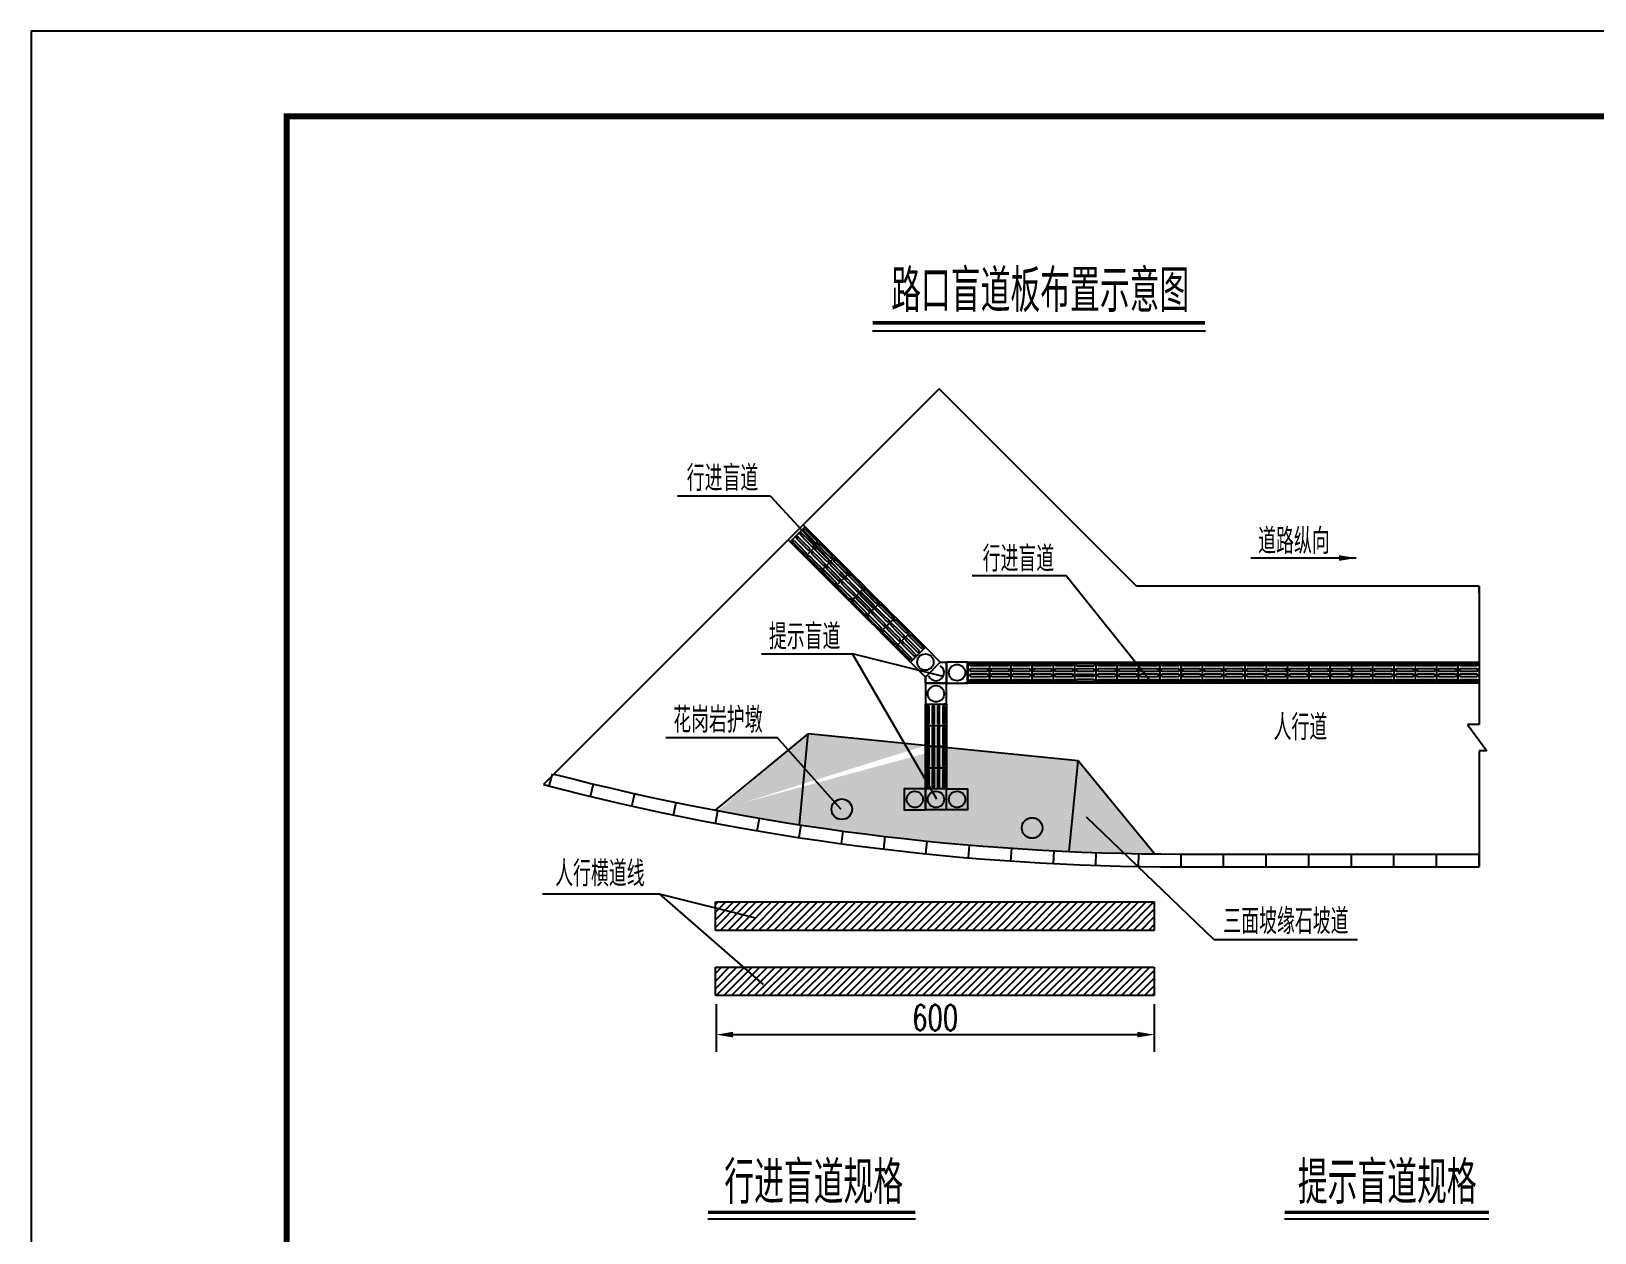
# Model space of a CAD drawing. Extents: x 2509 to 5569, y -317 to -20.
# Drawn here: x 4729.2 to 4912.8, y -161.6 to -20.5 of the extents above; entities that cross this region are included whole.
import ezdxf

# ---------------------------------------------------------------- set-up
doc = ezdxf.new("R2010")
doc.units = 0
doc.header["$LTSCALE"] = 5
doc.header["$PDMODE"] = 32
doc.layers.get('0').update_dxf_attribs({"linetype": 'CONTINUOUS'})
doc.layers.get('Defpoints').update_dxf_attribs({"linetype": 'CONTINUOUS'})
for name, color, linetype in [('DIMENSION', 2, 'CONTINUOUS'), ('PP-COM', 7, 'CONTINUOUS'), ('图框', 7, 'CONTINUOUS'), ('文字字符', 7, 'CONTINUOUS'), ('说明', 7, 'CONTINUOUS')]:
    doc.layers.add(name, color=color, linetype=linetype)
doc.styles.get("Standard").update_dxf_attribs({"font": 'simplex1.shx', "width": 0.7, "bigfont": 'hztxt.shx'})
doc.dimstyles.new('副本 (3)ISO-25', dxfattribs={"dimtxt": 3, "dimasz": 2, "dimexe": 2, "dimexo": 1, "dimgap": 0.5, "dimtad": 1, "dimlfac": 0.83333, "dimdsep": 46, "dimtxsty": 'Standard', "dimcen": 0.9, "dimclrd": 4, "dimclre": 4, "dimclrt": 7, "dimadec": 0, "dimazin": 2, "dimtfac": 1, "dimtmove": 2, "dimatfit": 3, "dimfxl": 0, "dimlwd": -1, "dimlwe": -1, "dimarcsym": 0})
pattern_1 = [(45, (3928.1087, -684.79234), (-0.4490128, 0.4490128), [])]

# ---------------------------------------------------------------- blocks, each defined once
blk = doc.blocks.new('4')
blk.add_line((0, 0), (0, 15))
blk = doc.blocks.new('*D51')
at = {"layer": 'Defpoints', "color": 0}
for p in [(4809.62, -133.75), (4861.08, -133.75), (4861.08, -138.34)]:
    blk.add_point(p, dxfattribs=at)
at = {"layer": '说明', "color": 4}
for p, q in [((4809.62, -134.75), (4809.62, -140.34)), ((4861.08, -134.75), (4861.08, -140.34)), ((4811.62, -138.34), (4859.08, -138.34))]:
    blk.add_line(p, q, dxfattribs=at)
for points in [[(4811.62, -138), (4811.62, -138.67), (4809.62, -138.34)], [(4859.08, -138), (4859.08, -138.67), (4861.08, -138.34)]]:
    blk.add_solid(points, dxfattribs=at)
at = {"layer": '说明', "color": 7, "insert": (4835.35, -136.34), "char_height": 3, "attachment_point": 5}
blk.add_mtext('600', dxfattribs=at)

msp = doc.modelspace()

# ---------------------------------------------------------------- hatches: boundary and pattern name
at = {"layer": 'DIMENSION'}
h = msp.add_hatch(dxfattribs=at)
h.set_pattern_fill('AR-SAND', color=256, scale=0.025, style=0)
h.set_pattern_definition([(37.5, (5.4165, 4.5248), (-0.04000078, 1.2235331), [0, -0.9652, 0, -1.0795, 0, -1.031875]), (7.5, (5.4165, 4.5248), (1.1238082, 1.79206275), [0, -0.5207, 0, -0.86995, 0, -0.333375]), (327.5, (4.6354, 4.5248), (1.97748093, 0.00359296), [0, -0.3175, 0, -1.143, 0, -1.49225]), (317.5, (4.6354, 4.5248), (1.90889113, 0.5573233), [0, -0.15875, 0, -0.7493, 0, -0.85725])])
edge = h.paths.add_edge_path()
edge.add_line((4809.535, -111.982), (4814.709, -112.915))
edge.add_line((4814.709, -112.915), (4819.626, -113.671))
edge.add_line((4819.626, -113.671), (4824.543, -114.427))
edge.add_line((4824.543, -114.427), (4829.477, -115.057))
edge.add_line((4829.477, -115.057), (4834.421, -115.604))
edge.add_line((4834.421, -115.604), (4839.378, -116.025))
edge.add_line((4839.378, -116.025), (4844.334, -116.446))
edge.add_line((4844.334, -116.446), (4849.3, -116.741))
edge.add_line((4849.3, -116.741), (4851.071, -116.826))
edge.add_line((4851.071, -116.826), (4854.27, -116.952))
edge.add_line((4854.27, -116.952), (4859.243, -117.078))
edge.add_line((4859.243, -117.078), (4861.093, -117.104))
edge.add_line((4861.093, -117.104), (4852.13, -106.164))
edge.add_line((4852.13, -106.164), (4820.442, -103.016))
edge.add_line((4820.442, -103.016), (4809.814, -112.034))
edge.add_line((4834.197, -104.383), (4834.197, -109.461))
edge.add_line((4834.197, -109.461), (4831.717, -109.461))
edge.add_line((4831.717, -109.461), (4831.717, -111.941))
edge.add_line((4831.717, -111.941), (4839.157, -111.941))
edge.add_line((4839.157, -111.941), (4839.157, -109.461))
edge.add_line((4839.157, -109.461), (4836.677, -109.461))
edge.add_line((4836.677, -109.461), (4836.677, -104.629))
h = msp.add_hatch(dxfattribs=at)
h.set_pattern_fill('ANSI31', color=256, scale=0.2, style=0)
h.set_pattern_definition(pattern_1)
h.paths.add_polyline_path([(4809.535, -122.748), (4809.535, -126.095), (4861.078, -126.095), (4861.078, -122.748)])
h = msp.add_hatch(dxfattribs=at)
h.set_pattern_fill('ANSI31', color=256, scale=0.2, style=0)
h.set_pattern_definition(pattern_1)
h.paths.add_polyline_path([(4861.078, -133.754), (4861.078, -130.407), (4809.535, -130.407), (4809.535, -133.754)])
at = {"layer": 'PP-COM'}
h = msp.add_hatch(color=256, dxfattribs=at)
edge = h.paths.add_edge_path()
edge.add_arc((4824.375, -111.86), 1.206, 0, 360)
h = msp.add_hatch(color=256, dxfattribs=at)
edge = h.paths.add_edge_path()
edge.add_arc((4846.728, -114.062), 1.206, 0, 360)

# ---------------------------------------------------------------- linework, layer by layer
for p, q in [((4835.801, -62.493), (4789.335, -108.958)), ((4858.98, -85.672), (4835.801, -62.493)), ((4820.069, -78.699), (4819.832, -78.462)), ((4818.316, -80.453), (4818.078, -80.215)), ((4818.316, -80.453), (4818.535, -80.234)), ((4820.084, -82.221), (4820.303, -82.002)), ((4821.851, -83.989), (4822.071, -83.769)), ((4899.217, -85.672), (4858.98, -85.672)), ((4899.217, -86.472), (4899.217, -85.672)), ((4899.217, -85.672), (4899.217, -101.92)), ((4834.197, -96.335), (4832.444, -94.581)), ((4836.677, -97.061), (4836.677, -94.581)), ((4899.217, -94.561), (4899.217, -97.061)), ((4899.217, -94.581), (4899.217, -97.061)), ((4834.197, -97.061), (4834.197, -96.335)), ((4834.197, -97.061), (4836.677, -97.061)), ((4836.677, -97.061), (4836.367, -97.061)), ((4839.157, -97.061), (4838.847, -97.061)), ((4839.237, -97.061), (4839.237, -96.751)), ((4841.737, -97.061), (4841.737, -96.751)), ((4844.237, -97.061), (4844.237, -96.751)), ((4846.737, -97.061), (4846.737, -96.751)), ((4849.237, -97.061), (4849.237, -96.751)), ((4851.737, -97.061), (4851.737, -96.751)), ((4854.237, -97.061), (4854.237, -96.751)), ((4856.737, -97.061), (4856.737, -96.751)), ((4859.237, -97.061), (4859.237, -96.751)), ((4861.737, -97.061), (4861.737, -96.751)), ((4864.237, -97.061), (4864.237, -96.751)), ((4866.737, -97.061), (4866.737, -96.751)), ((4869.237, -97.061), (4869.237, -96.751)), ((4871.737, -97.061), (4871.737, -96.751)), ((4874.237, -97.061), (4874.237, -96.751)), ((4876.737, -97.061), (4876.737, -96.751)), ((4879.237, -97.061), (4879.237, -96.751)), ((4881.737, -97.061), (4881.737, -96.751)), ((4884.237, -97.061), (4884.237, -96.751)), ((4886.737, -97.061), (4886.737, -96.751)), ((4889.237, -97.061), (4889.237, -96.751)), ((4891.737, -97.061), (4891.737, -96.751)), ((4894.237, -97.061), (4894.237, -96.751)), ((4896.737, -97.061), (4896.737, -96.751)), ((4834.197, -99.541), (4836.677, -99.541)), ((4834.197, -99.541), (4834.507, -99.541)), ((4836.677, -99.541), (4836.367, -99.541)), ((4834.197, -102.021), (4836.677, -102.021)), ((4834.197, -102.021), (4834.507, -102.021)), ((4834.197, -106.981), (4834.507, -106.981)), ((4834.197, -109.461), (4834.197, -111.941)), ((4836.677, -109.461), (4834.197, -109.461)), ((4836.677, -111.941), (4836.677, -109.461)), ((4864.217, -117.121), (4899.217, -117.121)), ((4877.466, -117.121), (4887.466, -117.121)), ((4899.217, -118.621), (4899.217, -117.121)), ((4864.217, -118.621), (4899.217, -118.621)), ((4809.535, -122.748), (4861.078, -122.748)), ((4809.535, -126.095), (4809.535, -122.748)), ((4861.078, -122.748), (4861.078, -126.095)), ((4861.078, -126.095), (4809.535, -126.095)), ((4809.535, -130.407), (4861.078, -130.407)), ((4809.535, -133.754), (4809.535, -130.407)), ((4861.078, -130.407), (4861.078, -133.754)), ((4861.078, -133.754), (4809.535, -133.754))]:
    msp.add_line(p, q)
at = {"color": 2}
msp.add_line((4819.967, -79.035), (4819.976, -79.026), dxfattribs=at)
for points in [[(5149.201, -317.485), (5149.201, -20.485), (4729.201, -20.485), (4729.201, -317.485)], [(4820.069, -78.699), (4821.823, -80.453), (4820.069, -82.207), (4818.316, -80.453)], [(4820.084, -82.221), (4821.837, -80.467), (4823.591, -82.221), (4821.837, -83.974)], [(4821.851, -83.989), (4823.605, -82.235), (4825.359, -83.989), (4823.605, -85.742)], [(4825.373, -87.51), (4823.619, -85.756), (4825.373, -84.003), (4827.126, -85.756)], [(4827.14, -89.278), (4825.387, -87.524), (4827.14, -85.77), (4828.894, -87.524)], [(4830.662, -89.292), (4828.908, -91.045), (4827.155, -89.292), (4828.908, -87.538)], [(4830.676, -92.813), (4828.922, -91.06), (4830.676, -89.306), (4832.43, -91.06)], [(4841.717, -97.061), (4839.237, -97.061), (4839.237, -94.581), (4841.717, -94.581)], [(4844.217, -97.061), (4841.737, -97.061), (4841.737, -94.581), (4844.217, -94.581)], [(4844.237, -97.061), (4844.237, -94.581), (4846.717, -94.581), (4846.717, -97.061)], [(4849.217, -94.581), (4849.217, -97.061), (4846.737, -97.061), (4846.737, -94.581)], [(4851.717, -97.061), (4849.237, -97.061), (4849.237, -94.581), (4851.717, -94.581)], [(4854.217, -97.061), (4851.737, -97.061), (4851.737, -94.581), (4854.217, -94.581)], [(4856.717, -94.581), (4856.717, -97.061), (4854.237, -97.061), (4854.237, -94.581)], [(4856.737, -97.061), (4856.737, -94.581), (4859.217, -94.581), (4859.217, -97.061)], [(4861.717, -94.581), (4861.717, -97.061), (4859.237, -97.061), (4859.237, -94.581)], [(4864.217, -97.061), (4861.737, -97.061), (4861.737, -94.581), (4864.217, -94.581)], [(4864.237, -97.061), (4864.237, -94.581), (4866.717, -94.581), (4866.717, -97.061)], [(4869.217, -94.581), (4869.217, -97.061), (4866.737, -97.061), (4866.737, -94.581)], [(4869.237, -97.061), (4869.237, -94.581), (4871.717, -94.581), (4871.717, -97.061)], [(4874.217, -94.581), (4874.217, -97.061), (4871.737, -97.061), (4871.737, -94.581)], [(4876.717, -97.061), (4874.237, -97.061), (4874.237, -94.581), (4876.717, -94.581)], [(4879.217, -97.061), (4876.737, -97.061), (4876.737, -94.581), (4879.217, -94.581)], [(4879.237, -97.061), (4879.237, -94.581), (4881.717, -94.581), (4881.717, -97.061)], [(4884.217, -94.581), (4884.217, -97.061), (4881.737, -97.061), (4881.737, -94.581)], [(4884.237, -97.061), (4884.237, -94.581), (4886.717, -94.581), (4886.717, -97.061)], [(4889.217, -94.581), (4889.217, -97.061), (4886.737, -97.061), (4886.737, -94.581)], [(4889.237, -97.061), (4889.237, -94.581), (4891.717, -94.581), (4891.717, -97.061)], [(4894.217, -94.581), (4894.217, -97.061), (4891.737, -97.061), (4891.737, -94.581)], [(4894.237, -97.061), (4894.237, -94.581), (4896.717, -94.581), (4896.717, -97.061)], [(4836.677, -102.021), (4836.677, -104.501), (4834.197, -104.501), (4834.197, -102.021)], [(4836.677, -104.501), (4836.677, -106.981), (4834.197, -106.981), (4834.197, -104.501)], [(4836.677, -109.461), (4834.197, -109.461), (4834.197, -106.981), (4836.677, -106.981)], [(4836.677, -111.941), (4836.677, -109.461), (4839.157, -109.461), (4839.157, -111.941)]]:
    msp.add_lwpolyline(points, close=True)
at = {"color": 8}
msp.add_lwpolyline([(4819.528, -79.65), (4820.2, -80.322), (4820.872, -80.994, 1), (4821.049, -80.817), (4820.377, -80.145), (4819.705, -79.474, 1)], format="xyb", close=True, dxfattribs=at)
at = {"color": 11}
for points in [[(4823.502, -82.571), (4823.511, -82.562)], [(4825.27, -84.339), (4825.279, -84.33)], [(4827.038, -86.106), (4827.047, -86.097)], [(4828.806, -87.874), (4828.815, -87.865)], [(4830.573, -89.642), (4830.582, -89.633)], [(4832.341, -91.41), (4832.35, -91.401)], [(4841.902, -94.891), (4841.902, -94.878)], [(4844.402, -94.891), (4844.402, -94.878)], [(4846.902, -94.891), (4846.902, -94.878)], [(4849.402, -94.891), (4849.402, -94.878)], [(4851.902, -94.891), (4851.902, -94.878)], [(4861.902, -94.891), (4861.902, -94.878)], [(4864.402, -94.891), (4864.402, -94.878)], [(4866.902, -94.891), (4866.902, -94.878)], [(4869.402, -94.891), (4869.402, -94.878)], [(4836.367, -102.186), (4836.38, -102.186)], [(4836.367, -104.666), (4836.38, -104.666)], [(4836.367, -107.146), (4836.38, -107.146)]]:
    msp.add_lwpolyline(points, dxfattribs=at)
for points in [[(4823.619, -85.756), (4823.838, -85.537)], [(4825.387, -87.524), (4825.606, -87.305)], [(4827.155, -89.292), (4827.374, -89.073)], [(4828.922, -91.06), (4829.142, -90.84)], [(4830.909, -92.608), (4830.69, -92.827), (4832.444, -91.074), (4834.197, -92.827), (4832.444, -94.581), (4834.197, -92.827), (4835.951, -94.581), (4834.197, -96.335), (4832.444, -94.581), (4830.69, -92.827)], [(4835.951, -94.581), (4834.197, -96.335), (4834.197, -97.061)], [(4835.951, -94.581), (4836.677, -94.581), (4836.677, -97.061), (4839.157, -97.061), (4839.157, -94.581), (4836.677, -94.581)], [(4899.217, -97.061), (4896.737, -97.061), (4896.737, -94.581), (4899.217, -94.581)], [(4836.677, -99.541), (4836.677, -97.061), (4834.197, -97.061), (4834.197, -99.541), (4836.677, -99.541), (4836.677, -102.021)], [(4834.197, -102.021), (4834.197, -99.541)], [(4834.197, -104.501), (4834.507, -104.501)], [(4836.677, -111.941), (4834.197, -111.941), (4834.197, -109.461), (4831.717, -109.461), (4831.717, -111.941), (4834.197, -111.941)]]:
    msp.add_lwpolyline(points)
at = {"color": 1}
for centre in [(4834.197, -94.581), (4837.917, -95.821), (4835.437, -98.301), (4832.957, -110.701), (4835.437, -110.701), (4837.917, -110.701)]:
    msp.add_circle(centre, 0.959, dxfattribs=at)
msp.add_arc((4835.437, -95.821), 0.959, 203.11812, 58.81828, dxfattribs=at)
for radius, start in [(293.5, 255.46644), (295, 255.29521)]:
    msp.add_arc((4864.217, 176.379), radius, start, 270)
at = {"layer": 'DIMENSION', "color": 8}
for points in [[(4818.828, -80.35), (4819.5, -81.022), (4820.172, -81.694, -1), (4819.995, -81.871), (4819.323, -81.199), (4818.652, -80.527, -1)], [(4819.09, -80.089), (4819.762, -80.761), (4820.434, -81.432, 1), (4820.61, -81.256), (4819.939, -80.584), (4819.267, -79.912, 1)], [(4821.31, -80.556, 1), (4821.487, -80.379), (4820.815, -79.707), (4820.144, -79.035, 1), (4819.967, -79.212), (4820.639, -79.884)], [(4821.735, -80.98), (4822.406, -81.652), (4823.078, -82.323, 1), (4823.255, -82.147), (4822.583, -81.475), (4821.911, -80.803, 1)], [(4820.596, -82.118), (4821.268, -82.79), (4821.94, -83.462, -1), (4821.763, -83.639), (4821.091, -82.967), (4820.419, -82.295, -1)], [(4820.858, -81.857), (4821.53, -82.528), (4822.201, -83.2, 1), (4822.378, -83.023), (4821.706, -82.352), (4821.035, -81.68, 1)], [(4821.296, -81.418, -1), (4821.473, -81.241), (4822.145, -81.913), (4822.817, -82.585, -1), (4822.64, -82.762), (4821.968, -82.09)], [(4824.828, -84.109, 0.4142136), (4825.04, -84.109, 0.4142136), (4825.04, -83.897), (4824.369, -83.225), (4823.697, -82.553, 0.4142136), (4823.485, -82.553, 0.4142136), (4823.485, -82.765), (4824.156, -83.437)], [(4823.502, -82.748), (4824.174, -83.419), (4824.846, -84.091, 1), (4825.023, -83.914), (4824.351, -83.243), (4823.679, -82.571, 1)], [(4822.17, -84.08), (4822.841, -84.752), (4823.513, -85.424, 0.4142136), (4823.725, -85.424, 0.4142136), (4823.725, -85.212), (4823.053, -84.54), (4822.382, -83.868, 0.4142136), (4822.17, -83.868, 0.4142136)], [(4822.364, -83.886, 1), (4822.187, -84.063), (4822.859, -84.735), (4823.531, -85.406, 1), (4823.707, -85.23), (4823.036, -84.558)], [(4822.608, -83.642), (4823.28, -84.314), (4823.951, -84.986, 0.4142136), (4824.164, -84.986, 0.4142136), (4824.164, -84.773), (4823.492, -84.102), (4822.82, -83.43, 0.4142136), (4822.608, -83.43, 0.4142136)], [(4822.626, -83.624), (4823.297, -84.296), (4823.969, -84.968, 1), (4824.146, -84.791), (4823.474, -84.119), (4822.802, -83.448, 1)], [(4824.602, -84.335), (4823.93, -83.663), (4823.258, -82.992, 0.4142136), (4823.046, -82.992, 0.4142136), (4823.046, -83.204), (4823.718, -83.875), (4824.39, -84.547, 0.4142136), (4824.602, -84.547, 0.4142136)], [(4823.064, -83.186), (4823.736, -83.858), (4824.407, -84.529, 1), (4824.584, -84.353), (4823.913, -83.681), (4823.241, -83.009, 1)], [(4826.614, -85.859), (4825.942, -85.187), (4825.27, -84.515, -1), (4825.447, -84.339), (4826.119, -85.01), (4826.79, -85.682, -1)], [(4824.132, -85.654), (4824.803, -86.326), (4825.475, -86.997, -1), (4825.298, -87.174), (4824.627, -86.502), (4823.955, -85.831, -1)], [(4824.393, -85.392), (4825.065, -86.064), (4825.737, -86.736, 1), (4825.914, -86.559), (4825.242, -85.887), (4824.57, -85.215, 1)], [(4824.832, -84.954), (4825.504, -85.626), (4826.175, -86.297, 1), (4826.352, -86.12), (4825.68, -85.449), (4825.009, -84.777, 1)], [(4828.364, -87.644), (4827.692, -86.973), (4827.02, -86.301, -0.4142136), (4827.02, -86.089, -0.4142136), (4827.232, -86.089), (4827.904, -86.76), (4828.576, -87.432, -0.4142136), (4828.576, -87.644, -0.4142136)], [(4828.381, -87.627), (4827.71, -86.955), (4827.038, -86.283, -1), (4827.215, -86.106), (4827.886, -86.778), (4828.558, -87.45, -1)], [(4827.049, -88.96, 0.4142136), (4827.261, -88.96, 0.4142136), (4827.261, -88.747), (4826.589, -88.076), (4825.917, -87.404, 0.4142136), (4825.705, -87.404, 0.4142136), (4825.705, -87.616), (4826.377, -88.288)], [(4825.899, -87.422, 1), (4825.723, -87.598), (4826.394, -88.27), (4827.066, -88.942, 1), (4827.243, -88.765), (4826.571, -88.093)], [(4826.143, -87.178), (4826.815, -87.849), (4827.487, -88.521, 0.4142136), (4827.699, -88.521, 0.4142136), (4827.699, -88.309), (4827.027, -87.637), (4826.356, -86.965, 0.4142136), (4826.143, -86.965, 0.4142136)], [(4826.161, -87.16, -1), (4826.338, -86.983), (4827.01, -87.655), (4827.681, -88.327, -1), (4827.505, -88.503), (4826.833, -87.832)], [(4827.925, -88.083, 0.4142136), (4828.137, -88.083, 0.4142136), (4828.137, -87.871), (4827.466, -87.199), (4826.794, -86.527, 0.4142136), (4826.582, -86.527, 0.4142136), (4826.582, -86.739), (4827.254, -87.411)], [(4826.6, -86.722), (4827.271, -87.393), (4827.943, -88.065, 1), (4828.12, -87.888), (4827.448, -87.216), (4826.776, -86.545, 1)], [(4830.149, -89.394), (4829.477, -88.723), (4828.806, -88.051, -1), (4828.982, -87.874), (4829.654, -88.546), (4830.326, -89.218, -1)], [(4827.667, -89.189, 1), (4827.49, -89.366), (4828.162, -90.038), (4828.834, -90.71, 1), (4829.011, -90.533), (4828.339, -89.861)], [(4827.929, -88.928), (4828.601, -89.599), (4829.272, -90.271, 1), (4829.449, -90.094), (4828.777, -89.423), (4828.106, -88.751, 1)], [(4828.367, -88.489, -1), (4828.544, -88.313), (4829.216, -88.984), (4829.888, -89.656, -1), (4829.711, -89.833), (4829.039, -89.161)], [(4830.573, -89.819, -1), (4830.75, -89.642), (4831.422, -90.314), (4832.094, -90.985, -1), (4831.917, -91.162), (4831.245, -90.49)], [(4829.435, -90.957), (4830.107, -91.629), (4830.779, -92.301, -1), (4830.602, -92.477), (4829.93, -91.806), (4829.258, -91.134, -1)], [(4829.697, -90.695), (4830.368, -91.367), (4831.04, -92.039, 1), (4831.217, -91.862), (4830.545, -91.19), (4829.873, -90.519, 1)], [(4830.135, -90.257), (4830.807, -90.929), (4831.479, -91.601, 1), (4831.655, -91.424), (4830.984, -90.752), (4830.312, -90.08, 1)], [(4833.685, -92.93), (4833.013, -92.258), (4832.341, -91.586, -1), (4832.518, -91.41), (4833.19, -92.081), (4833.862, -92.753, -1)], [(4832.37, -94.245), (4831.698, -93.573), (4831.026, -92.902, -1), (4831.203, -92.725), (4831.875, -93.397), (4832.546, -94.068, -1)], [(4831.464, -92.463), (4832.136, -93.135), (4832.808, -93.807, 1), (4832.985, -93.63), (4832.313, -92.958), (4831.641, -92.286, 1)], [(4831.903, -92.025), (4832.575, -92.697), (4833.246, -93.368, 1), (4833.423, -93.192), (4832.751, -92.52), (4832.08, -91.848, 1)], [(4839.527, -95.016, -1), (4839.527, -94.766), (4840.477, -94.766), (4841.427, -94.766, -1), (4841.427, -95.016), (4840.477, -95.016)], [(4839.527, -95.636), (4840.477, -95.636), (4841.427, -95.636, 1), (4841.427, -95.386), (4840.477, -95.386), (4839.527, -95.386, 1)], [(4842.027, -95.016, -1), (4842.027, -94.766), (4842.977, -94.766), (4843.927, -94.766, -1), (4843.927, -95.016), (4842.977, -95.016)], [(4842.027, -95.636), (4842.977, -95.636), (4843.927, -95.636, 1), (4843.927, -95.386), (4842.977, -95.386), (4842.027, -95.386, 1)], [(4844.527, -95.016, -1), (4844.527, -94.766), (4845.477, -94.766), (4846.427, -94.766, -1), (4846.427, -95.016), (4845.477, -95.016)], [(4844.527, -95.636), (4845.477, -95.636), (4846.427, -95.636, 1), (4846.427, -95.386), (4845.477, -95.386), (4844.527, -95.386, 1)], [(4847.027, -95.016, -1), (4847.027, -94.766), (4847.977, -94.766), (4848.927, -94.766, -1), (4848.927, -95.016), (4847.977, -95.016)], [(4847.027, -95.636), (4847.977, -95.636), (4848.927, -95.636, 1), (4848.927, -95.386), (4847.977, -95.386), (4847.027, -95.386, 1)], [(4849.527, -95.016, -1), (4849.527, -94.766), (4850.477, -94.766), (4851.427, -94.766, -1), (4851.427, -95.016), (4850.477, -95.016)], [(4849.527, -95.636), (4850.477, -95.636), (4851.427, -95.636, 1), (4851.427, -95.386), (4850.477, -95.386), (4849.527, -95.386, 1)], [(4853.927, -94.766), (4852.977, -94.766), (4852.027, -94.766, 1), (4852.027, -95.016), (4852.977, -95.016), (4853.927, -95.016, 1)], [(4853.927, -95.386), (4852.977, -95.386), (4852.027, -95.386, 1), (4852.027, -95.636), (4852.977, -95.636), (4853.927, -95.636, 1)], [(4854.527, -95.016, -1), (4854.527, -94.766), (4855.477, -94.766), (4856.427, -94.766, -1), (4856.427, -95.016), (4855.477, -95.016)], [(4854.527, -95.636), (4855.477, -95.636), (4856.427, -95.636, 1), (4856.427, -95.386), (4855.477, -95.386), (4854.527, -95.386, 1)], [(4857.027, -95.016, -1), (4857.027, -94.766), (4857.977, -94.766), (4858.927, -94.766, -1), (4858.927, -95.016), (4857.977, -95.016)], [(4857.027, -95.636), (4857.977, -95.636), (4858.927, -95.636, 1), (4858.927, -95.386), (4857.977, -95.386), (4857.027, -95.386, 1)], [(4859.527, -95.016, -1), (4859.527, -94.766), (4860.477, -94.766), (4861.427, -94.766, -1), (4861.427, -95.016), (4860.477, -95.016)], [(4859.527, -95.636), (4860.477, -95.636), (4861.427, -95.636, 1), (4861.427, -95.386), (4860.477, -95.386), (4859.527, -95.386, 1)], [(4862.027, -95.016, -1), (4862.027, -94.766), (4862.977, -94.766), (4863.927, -94.766, -1), (4863.927, -95.016), (4862.977, -95.016)], [(4862.027, -95.636), (4862.977, -95.636), (4863.927, -95.636, 1), (4863.927, -95.386), (4862.977, -95.386), (4862.027, -95.386, 1)], [(4864.527, -95.016, -1), (4864.527, -94.766), (4865.477, -94.766), (4866.427, -94.766, -1), (4866.427, -95.016), (4865.477, -95.016)], [(4864.527, -95.636), (4865.477, -95.636), (4866.427, -95.636, 1), (4866.427, -95.386), (4865.477, -95.386), (4864.527, -95.386, 1)], [(4867.027, -95.016, -1), (4867.027, -94.766), (4867.977, -94.766), (4868.927, -94.766, -1), (4868.927, -95.016), (4867.977, -95.016)], [(4867.027, -95.636), (4867.977, -95.636), (4868.927, -95.636, 1), (4868.927, -95.386), (4867.977, -95.386), (4867.027, -95.386, 1)], [(4869.527, -95.016, -1), (4869.527, -94.766), (4870.477, -94.766), (4871.427, -94.766, -1), (4871.427, -95.016), (4870.477, -95.016)], [(4869.527, -95.636), (4870.477, -95.636), (4871.427, -95.636, 1), (4871.427, -95.386), (4870.477, -95.386), (4869.527, -95.386, 1)], [(4872.027, -95.016, -1), (4872.027, -94.766), (4872.977, -94.766), (4873.927, -94.766, -1), (4873.927, -95.016), (4872.977, -95.016)], [(4872.027, -95.636), (4872.977, -95.636), (4873.927, -95.636, 1), (4873.927, -95.386), (4872.977, -95.386), (4872.027, -95.386, 1)], [(4874.527, -95.016, -1), (4874.527, -94.766), (4875.477, -94.766), (4876.427, -94.766, -1), (4876.427, -95.016), (4875.477, -95.016)], [(4874.527, -95.636), (4875.477, -95.636), (4876.427, -95.636, 1), (4876.427, -95.386), (4875.477, -95.386), (4874.527, -95.386, 1)], [(4877.027, -95.016, -1), (4877.027, -94.766), (4877.977, -94.766), (4878.927, -94.766, -1), (4878.927, -95.016), (4877.977, -95.016)], [(4877.027, -95.636), (4877.977, -95.636), (4878.927, -95.636, 1), (4878.927, -95.386), (4877.977, -95.386), (4877.027, -95.386, 1)], [(4879.527, -95.016, -1), (4879.527, -94.766), (4880.477, -94.766), (4881.427, -94.766, -1), (4881.427, -95.016), (4880.477, -95.016)], [(4879.527, -95.636), (4880.477, -95.636), (4881.427, -95.636, 1), (4881.427, -95.386), (4880.477, -95.386), (4879.527, -95.386, 1)], [(4882.027, -95.016, -1), (4882.027, -94.766), (4882.977, -94.766), (4883.927, -94.766, -1), (4883.927, -95.016), (4882.977, -95.016)], [(4882.027, -95.636), (4882.977, -95.636), (4883.927, -95.636, 1), (4883.927, -95.386), (4882.977, -95.386), (4882.027, -95.386, 1)], [(4884.527, -95.016, -1), (4884.527, -94.766), (4885.477, -94.766), (4886.427, -94.766, -1), (4886.427, -95.016), (4885.477, -95.016)], [(4884.527, -95.636), (4885.477, -95.636), (4886.427, -95.636, 1), (4886.427, -95.386), (4885.477, -95.386), (4884.527, -95.386, 1)], [(4887.027, -95.016, -1), (4887.027, -94.766), (4887.977, -94.766), (4888.927, -94.766, -1), (4888.927, -95.016), (4887.977, -95.016)], [(4887.027, -95.636), (4887.977, -95.636), (4888.927, -95.636, 1), (4888.927, -95.386), (4887.977, -95.386), (4887.027, -95.386, 1)], [(4889.527, -95.016, -1), (4889.527, -94.766), (4890.477, -94.766), (4891.427, -94.766, -1), (4891.427, -95.016), (4890.477, -95.016)], [(4889.527, -95.636), (4890.477, -95.636), (4891.427, -95.636, 1), (4891.427, -95.386), (4890.477, -95.386), (4889.527, -95.386, 1)], [(4892.027, -95.016, -1), (4892.027, -94.766), (4892.977, -94.766), (4893.927, -94.766, -1), (4893.927, -95.016), (4892.977, -95.016)], [(4892.027, -95.636), (4892.977, -95.636), (4893.927, -95.636, 1), (4893.927, -95.386), (4892.977, -95.386), (4892.027, -95.386, 1)], [(4894.527, -95.016, -1), (4894.527, -94.766), (4895.477, -94.766), (4896.427, -94.766, -1), (4896.427, -95.016), (4895.477, -95.016)], [(4894.527, -95.636), (4895.477, -95.636), (4896.427, -95.636, 1), (4896.427, -95.386), (4895.477, -95.386), (4894.527, -95.386, 1)], [(4897.027, -95.016, -1), (4897.027, -94.766), (4897.977, -94.766), (4898.927, -94.766, -1), (4898.927, -95.016), (4897.977, -95.016)], [(4897.027, -95.636), (4897.977, -95.636), (4898.927, -95.636, 1), (4898.927, -95.386), (4897.977, -95.386), (4897.027, -95.386, 1)], [(4839.527, -96.256), (4840.477, -96.256), (4841.427, -96.256, 1), (4841.427, -96.006), (4840.477, -96.006), (4839.527, -96.006, 1)], [(4839.527, -96.876, -1), (4839.527, -96.626), (4840.477, -96.626), (4841.427, -96.626, -1), (4841.427, -96.876), (4840.477, -96.876)], [(4842.027, -96.256), (4842.977, -96.256), (4843.927, -96.256, 1), (4843.927, -96.006), (4842.977, -96.006), (4842.027, -96.006, 1)], [(4842.027, -96.876, -1), (4842.027, -96.626), (4842.977, -96.626), (4843.927, -96.626, -1), (4843.927, -96.876), (4842.977, -96.876)], [(4844.527, -96.256), (4845.477, -96.256), (4846.427, -96.256, 1), (4846.427, -96.006), (4845.477, -96.006), (4844.527, -96.006, 1)], [(4844.527, -96.876, -1), (4844.527, -96.626), (4845.477, -96.626), (4846.427, -96.626, -1), (4846.427, -96.876), (4845.477, -96.876)], [(4847.027, -96.256), (4847.977, -96.256), (4848.927, -96.256, 1), (4848.927, -96.006), (4847.977, -96.006), (4847.027, -96.006, 1)], [(4847.027, -96.876, -1), (4847.027, -96.626), (4847.977, -96.626), (4848.927, -96.626, -1), (4848.927, -96.876), (4847.977, -96.876)], [(4849.527, -96.256), (4850.477, -96.256), (4851.427, -96.256, 1), (4851.427, -96.006), (4850.477, -96.006), (4849.527, -96.006, 1)], [(4849.527, -96.876, -1), (4849.527, -96.626), (4850.477, -96.626), (4851.427, -96.626, -1), (4851.427, -96.876), (4850.477, -96.876)], [(4853.927, -96.006, -1), (4853.927, -96.256), (4852.977, -96.256), (4852.027, -96.256, -1), (4852.027, -96.006), (4852.977, -96.006)], [(4853.927, -96.626), (4852.977, -96.626), (4852.027, -96.626, 1), (4852.027, -96.876), (4852.977, -96.876), (4853.927, -96.876, 1)], [(4854.527, -96.256), (4855.477, -96.256), (4856.427, -96.256, 1), (4856.427, -96.006), (4855.477, -96.006), (4854.527, -96.006, 1)], [(4854.527, -96.876, -1), (4854.527, -96.626), (4855.477, -96.626), (4856.427, -96.626, -1), (4856.427, -96.876), (4855.477, -96.876)], [(4857.027, -96.256), (4857.977, -96.256), (4858.927, -96.256, 1), (4858.927, -96.006), (4857.977, -96.006), (4857.027, -96.006, 1)], [(4857.027, -96.876, -1), (4857.027, -96.626), (4857.977, -96.626), (4858.927, -96.626, -1), (4858.927, -96.876), (4857.977, -96.876)], [(4859.527, -96.256), (4860.477, -96.256), (4861.427, -96.256, 1), (4861.427, -96.006), (4860.477, -96.006), (4859.527, -96.006, 1)], [(4859.527, -96.876, -1), (4859.527, -96.626), (4860.477, -96.626), (4861.427, -96.626, -1), (4861.427, -96.876), (4860.477, -96.876)], [(4862.027, -96.256), (4862.977, -96.256), (4863.927, -96.256, 1), (4863.927, -96.006), (4862.977, -96.006), (4862.027, -96.006, 1)], [(4862.027, -96.876, -1), (4862.027, -96.626), (4862.977, -96.626), (4863.927, -96.626, -1), (4863.927, -96.876), (4862.977, -96.876)], [(4864.527, -96.256), (4865.477, -96.256), (4866.427, -96.256, 1), (4866.427, -96.006), (4865.477, -96.006), (4864.527, -96.006, 1)], [(4864.527, -96.876, -1), (4864.527, -96.626), (4865.477, -96.626), (4866.427, -96.626, -1), (4866.427, -96.876), (4865.477, -96.876)], [(4867.027, -96.256), (4867.977, -96.256), (4868.927, -96.256, 1), (4868.927, -96.006), (4867.977, -96.006), (4867.027, -96.006, 1)], [(4867.027, -96.876, -1), (4867.027, -96.626), (4867.977, -96.626), (4868.927, -96.626, -1), (4868.927, -96.876), (4867.977, -96.876)], [(4869.527, -96.256), (4870.477, -96.256), (4871.427, -96.256, 1), (4871.427, -96.006), (4870.477, -96.006), (4869.527, -96.006, 1)], [(4869.527, -96.876, -1), (4869.527, -96.626), (4870.477, -96.626), (4871.427, -96.626, -1), (4871.427, -96.876), (4870.477, -96.876)], [(4872.027, -96.256), (4872.977, -96.256), (4873.927, -96.256, 1), (4873.927, -96.006), (4872.977, -96.006), (4872.027, -96.006, 1)], [(4872.027, -96.876, -1), (4872.027, -96.626), (4872.977, -96.626), (4873.927, -96.626, -1), (4873.927, -96.876), (4872.977, -96.876)], [(4874.527, -96.256), (4875.477, -96.256), (4876.427, -96.256, 1), (4876.427, -96.006), (4875.477, -96.006), (4874.527, -96.006, 1)], [(4874.527, -96.876, -1), (4874.527, -96.626), (4875.477, -96.626), (4876.427, -96.626, -1), (4876.427, -96.876), (4875.477, -96.876)], [(4877.027, -96.256), (4877.977, -96.256), (4878.927, -96.256, 1), (4878.927, -96.006), (4877.977, -96.006), (4877.027, -96.006, 1)], [(4877.027, -96.876, -1), (4877.027, -96.626), (4877.977, -96.626), (4878.927, -96.626, -1), (4878.927, -96.876), (4877.977, -96.876)], [(4879.527, -96.256), (4880.477, -96.256), (4881.427, -96.256, 1), (4881.427, -96.006), (4880.477, -96.006), (4879.527, -96.006, 1)], [(4879.527, -96.876, -1), (4879.527, -96.626), (4880.477, -96.626), (4881.427, -96.626, -1), (4881.427, -96.876), (4880.477, -96.876)], [(4882.027, -96.256), (4882.977, -96.256), (4883.927, -96.256, 1), (4883.927, -96.006), (4882.977, -96.006), (4882.027, -96.006, 1)], [(4882.027, -96.876, -1), (4882.027, -96.626), (4882.977, -96.626), (4883.927, -96.626, -1), (4883.927, -96.876), (4882.977, -96.876)], [(4884.527, -96.256), (4885.477, -96.256), (4886.427, -96.256, 1), (4886.427, -96.006), (4885.477, -96.006), (4884.527, -96.006, 1)], [(4884.527, -96.876, -1), (4884.527, -96.626), (4885.477, -96.626), (4886.427, -96.626, -1), (4886.427, -96.876), (4885.477, -96.876)], [(4887.027, -96.256), (4887.977, -96.256), (4888.927, -96.256, 1), (4888.927, -96.006), (4887.977, -96.006), (4887.027, -96.006, 1)], [(4887.027, -96.876, -1), (4887.027, -96.626), (4887.977, -96.626), (4888.927, -96.626, -1), (4888.927, -96.876), (4887.977, -96.876)], [(4889.527, -96.256), (4890.477, -96.256), (4891.427, -96.256, 1), (4891.427, -96.006), (4890.477, -96.006), (4889.527, -96.006, 1)], [(4889.527, -96.876, -1), (4889.527, -96.626), (4890.477, -96.626), (4891.427, -96.626, -1), (4891.427, -96.876), (4890.477, -96.876)], [(4892.027, -96.256), (4892.977, -96.256), (4893.927, -96.256, 1), (4893.927, -96.006), (4892.977, -96.006), (4892.027, -96.006, 1)], [(4892.027, -96.876, -1), (4892.027, -96.626), (4892.977, -96.626), (4893.927, -96.626, -1), (4893.927, -96.876), (4892.977, -96.876)], [(4894.527, -96.256), (4895.477, -96.256), (4896.427, -96.256, 1), (4896.427, -96.006), (4895.477, -96.006), (4894.527, -96.006, 1)], [(4894.527, -96.876, -1), (4894.527, -96.626), (4895.477, -96.626), (4896.427, -96.626, -1), (4896.427, -96.876), (4895.477, -96.876)], [(4897.027, -96.256), (4897.977, -96.256), (4898.927, -96.256, 1), (4898.927, -96.006), (4897.977, -96.006), (4897.027, -96.006, 1)], [(4897.027, -96.876, -1), (4897.027, -96.626), (4897.977, -96.626), (4898.927, -96.626, -1), (4898.927, -96.876), (4897.977, -96.876)], [(4834.382, -99.831), (4834.382, -100.781), (4834.382, -101.731, 1), (4834.632, -101.731), (4834.632, -100.781), (4834.632, -99.831, 1)], [(4835.002, -99.831), (4835.002, -100.781), (4835.002, -101.731, 1), (4835.252, -101.731), (4835.252, -100.781), (4835.252, -99.831, 1)], [(4835.622, -99.831), (4835.622, -100.781), (4835.622, -101.731, 1), (4835.872, -101.731), (4835.872, -100.781), (4835.872, -99.831, 1)], [(4836.242, -99.831), (4836.242, -100.781), (4836.242, -101.731, 1), (4836.492, -101.731), (4836.492, -100.781), (4836.492, -99.831, 1)], [(4834.382, -102.311), (4834.382, -103.261), (4834.382, -104.211, 1), (4834.632, -104.211), (4834.632, -103.261), (4834.632, -102.311, 1)], [(4835.002, -102.311), (4835.002, -103.261), (4835.002, -104.211, 1), (4835.252, -104.211), (4835.252, -103.261), (4835.252, -102.311, 1)], [(4835.622, -102.311), (4835.622, -103.261), (4835.622, -104.211, 1), (4835.872, -104.211), (4835.872, -103.261), (4835.872, -102.311, 1)], [(4836.242, -102.311), (4836.242, -103.261), (4836.242, -104.211, 1), (4836.492, -104.211), (4836.492, -103.261), (4836.492, -102.311, 1)], [(4834.382, -104.791), (4834.382, -105.741), (4834.382, -106.691, 1), (4834.632, -106.691), (4834.632, -105.741), (4834.632, -104.791, 1)], [(4835.002, -104.791), (4835.002, -105.741), (4835.002, -106.691, 1), (4835.252, -106.691), (4835.252, -105.741), (4835.252, -104.791, 1)], [(4835.622, -104.791), (4835.622, -105.741), (4835.622, -106.691, 1), (4835.872, -106.691), (4835.872, -105.741), (4835.872, -104.791, 1)], [(4836.242, -104.791), (4836.242, -105.741), (4836.242, -106.691, 1), (4836.492, -106.691), (4836.492, -105.741), (4836.492, -104.791, 1)], [(4834.382, -107.271), (4834.382, -108.221), (4834.382, -109.171, 1), (4834.632, -109.171), (4834.632, -108.221), (4834.632, -107.271, 1)], [(4835.002, -107.271), (4835.002, -108.221), (4835.002, -109.171, 1), (4835.252, -109.171), (4835.252, -108.221), (4835.252, -107.271, 1)], [(4835.622, -107.271), (4835.622, -108.221), (4835.622, -109.171, 1), (4835.872, -109.171), (4835.872, -108.221), (4835.872, -107.271, 1)], [(4836.242, -107.271), (4836.242, -108.221), (4836.242, -109.171, 1), (4836.492, -109.171), (4836.492, -108.221), (4836.492, -107.271, 1)]]:
    msp.add_lwpolyline(points, format="xyb", close=True, dxfattribs=at)
msp.add_lwpolyline([(4821.735, -80.803), (4821.744, -80.794)], dxfattribs=at)
at = {"layer": 'DIMENSION', "color": 2}
for points in [[(4839.402, -94.891), (4839.402, -94.878)], [(4856.902, -94.891), (4856.902, -94.878)], [(4859.402, -94.891), (4859.402, -94.878)]]:
    msp.add_lwpolyline(points, dxfattribs=at)
at = {"layer": '图框', "const_width": 0.7}
msp.add_lwpolyline([(5139.201, -30.485), (4759.201, -30.485), (4759.201, -307.485), (5139.201, -307.485), (5139.201, -30.485)], dxfattribs=at)
at = {"layer": '文字字符'}
for p, q in [((4828.004, -55.678), (4867.105, -55.678)), ((4808.655, -159.96), (4833.034, -159.96)), ((4876.384, -159.96), (4900.372, -159.96))]:
    msp.add_line(p, q, dxfattribs=at)
at = {"layer": '文字字符', "color": 7}
for p, q in [((4805.098, -75.049), (4815.976, -75.049)), ((4815.976, -75.049), (4823.997, -83.73)), ((4839.703, -84.427), (4850.728, -84.427)), ((4850.728, -84.427), (4860.477, -96.601)), ((4814.94, -93.623), (4825.642, -93.623)), ((4836.289, -96.263), (4825.642, -93.623)), ((4803.704, -103.442), (4816.774, -103.442)), ((4824.319, -111.88), (4816.774, -103.442)), ((4868.051, -127.168), (4853.118, -112.797)), ((4789.236, -121.814), (4802.918, -121.814)), ((4802.918, -121.814), (4814.238, -124.604)), ((4802.918, -121.814), (4815.16, -132.437)), ((4868.051, -127.168), (4884.945, -127.168))]:
    msp.add_line(p, q, dxfattribs=at)
at = {"layer": '文字字符', "const_width": 0.4}
for points in [[(4828.004, -54.729), (4867.038, -54.729)], [(4808.655, -159.201), (4833.034, -159.201)], [(4876.384, -159.201), (4900.372, -159.201)]]:
    msp.add_lwpolyline(points, dxfattribs=at)
at = {"layer": '文字字符', "color": 7}
msp.add_lwpolyline([(4835.535, -110.671), (4825.642, -93.623)], dxfattribs=at)
at = {"layer": '说明'}
for p, q in [((4897.858, -101.92), (4900.137, -104.986)), ((4899.217, -101.92), (4897.858, -101.92)), ((4809.535, -111.982), (4820.442, -103.016)), ((4819.418, -113.681), (4820.445, -102.983)), ((4851.071, -116.826), (4852.13, -106.164)), ((4861.093, -117.104), (4852.13, -106.164)), ((4899.217, -104.986), (4899.217, -118.621)), ((4900.137, -104.986), (4899.217, -104.986))]:
    msp.add_line(p, q, dxfattribs=at)
msp.add_lwpolyline([(4852.13, -106.164), (4820.442, -103.016)], dxfattribs=at)
for centre in [(4824.375, -111.86), (4846.728, -114.062)]:
    msp.add_circle(centre, 1.206, dxfattribs=at)

# ---------------------------------------------------------------- block references
at = {"xscale": 0.1, "yscale": 0.1, "zscale": 0.1}
for p, rotation in [((4790.023, -109.138), 345.4332763949894), ((4794.872, -110.354), 346.404391301984), ((4799.742, -111.489), 347.3755062089815), ((4804.63, -112.54), 348.3466211159749), ((4809.535, -113.508), 349.3177360230093), ((4814.456, -114.393), 350.2888509299819), ((4819.392, -115.195), 351.2599658369871), ((4824.34, -115.913), 352.2310807439725), ((4829.299, -116.547), 353.2021956509912), ((4834.269, -117.097), 354.1733105579905), ((4839.247, -117.562), 355.1444254649784), ((4844.233, -117.943), 356.1155403719955), ((4849.224, -118.239), 357.0866552789983), ((4854.219, -118.451), 358.057770185988), ((4859.218, -118.578), 359.0288850929882)]:
    msp.add_blockref('4', p, dxfattribs=dict(at, rotation=rotation))
for p in [(4864.217, -118.621), (4869.217, -118.621), (4874.217, -118.621), (4879.217, -118.621), (4884.217, -118.621), (4889.217, -118.621), (4894.217, -118.621)]:
    msp.add_blockref('4', p, dxfattribs=at)

# ---------------------------------------------------------------- texts
at = {"layer": '文字字符', "width": 0.7}
for s, p in [('路口盲道板布置示意图', (4830.185, -53.472)), ('行进盲道规格', (4810.579, -158.22)), ('提示盲道规格', (4877.935, -158.223))]:
    msp.add_text(s, height=5, dxfattribs=at).set_placement(p)
at = {"layer": '文字字符', "color": 7, "width": 0.7}
for s, p in [('行进盲道', (4806.172, -74.493)), ('道路纵向', (4873.276, -81.874)), ('行进盲道', (4840.92, -83.954)), ('提示盲道', (4815.825, -93.094)), ('花岗岩护墩', (4804.584, -102.875)), ('人行道', (4875.084, -103.75)), ('人行横道线', (4790.726, -120.929)), ('三面坡缘石坡道', (4869.184, -126.534))]:
    msp.add_text(s, height=3, dxfattribs=at).set_placement(p)

# ---------------------------------------------------------------- dimensions: what is measured, and where the dimension line sits
at = {"layer": '说明'}
dim = msp.add_linear_dim(base=(4861.078, -138.338), p1=(4809.62, -133.754), p2=(4861.078, -133.754), text='600', dimstyle='副本 (3)ISO-25', override={"dimtxt": 3, "dimtxsty": 'Standard'}, dxfattribs=at)
dim.commit()
dim.dimension.update_dxf_attribs({"geometry": '*D51', "text_midpoint": (4835.349, -136.338)})

# ---------------------------------------------------------------- leaders
msp.add_leader([(4884.783, -82.358), (4872.405, -82.358)], dimstyle='副本 (3)ISO-25', override={"dimscale": 1, "dimgap": 1, "dimtad": 0, "dimtxsty": 'Standard'}, dxfattribs=at)

doc.saveas('drawing.dxf')
